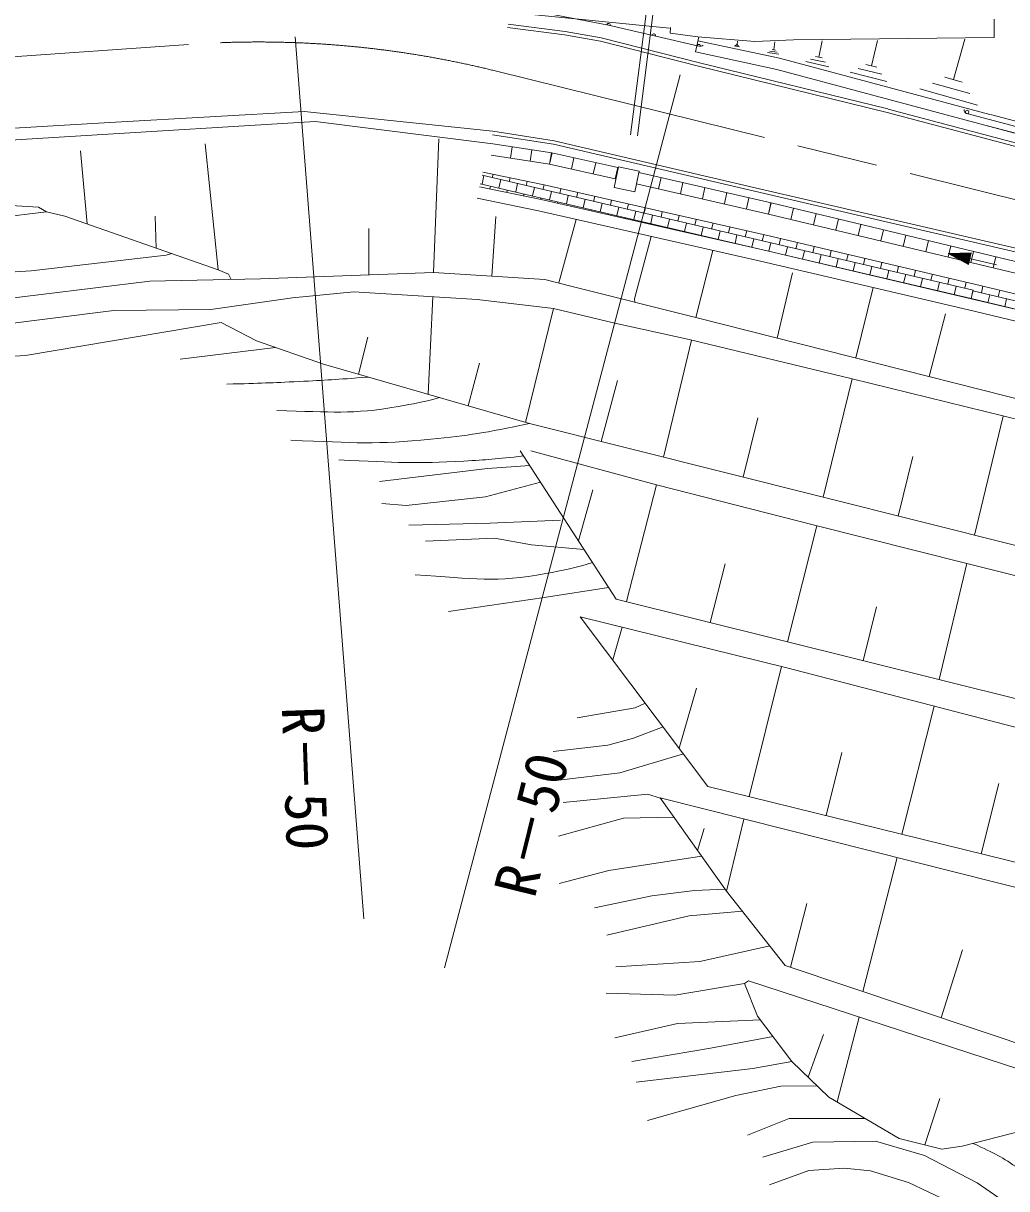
# Model space of a CAD drawing. Units: millimetres, scale not verified. Extents: x 40000 to 680000, y 20000 to 380000.
# Drawn here: x 195934 to 238506, y 238473 to 288905 of the extents above; entities that cross this region are included whole.
import ezdxf
from ezdxf.enums import TextEntityAlignment as Align

# ---------------------------------------------------------------- set-up
doc = ezdxf.new("R2010")
doc.units = ezdxf.units.MM
doc.header["$LTSCALE"] = 1000
doc.linetypes.add('CHAIN', pattern=[18.5, 12, -1.5, 3.5, -1.5])
doc.linetypes.add('DASHED', pattern=[7.5, 6, -1.5])
for name, color, linetype, lineweight in [('M-BGD', 7, 'Continuous', 13), ('M-BGD-OTRS1', 7, 'DASHED', 13), ('M-BMK', 2, 'CHAIN', 13), ('M-STR-HTXT', 7, 'Continuous', 13)]:
    doc.layers.add(name, color=color, linetype=linetype, lineweight=lineweight)
doc.styles.add('ＭＳ ゴシック', font='')
doc.styles.get('ＭＳ ゴシック').set_extended_font_data('MS Gothic')

msp = doc.modelspace()

# ---------------------------------------------------------------- linework, layer by layer
at = {"layer": 'M-BGD'}
for p, q in [((221269, 288824), (217345, 289581)), ((223914, 288690), (217355, 289345)), ((237970, 288289), (237960, 289089)), ((219364, 288409), (216901, 288722)), ((219386, 288557), (216920, 288871)), ((220948, 288282), (219386, 288557)), ((225178, 287921), (221269, 288824)), ((223943, 288479), (223945, 288721)), ((225140, 288316), (223943, 288479)), ((220916, 288136), (219364, 288409)), ((225164, 287046), (220916, 288136)), ((225201, 287192), (220948, 288282)), ((225033, 287664), (225172, 288313)), ((228675, 287394), (225138, 288153)), ((227601, 288111), (225140, 288316)), ((226868, 287974), (226802, 287985)), ((226859, 288139), (226838, 287981)), ((229282, 288184), (227601, 288111)), ((228471, 288098), (228424, 287755)), ((229282, 288184), (237970, 288289)), ((230522, 288143), (230374, 287442)), ((232920, 288166), (232647, 287063)), ((236687, 288213), (236203, 286467)), ((228558, 286908), (225033, 287664)), ((226937, 287892), (226708, 287926)), ((226905, 287932), (226757, 287954)), ((228645, 287569), (228152, 287644)), ((228573, 287657), (228253, 287706)), ((228494, 287743), (228347, 287765)), ((230522, 287409), (230223, 287470)), ((233331, 285051), (225164, 287046)), ((233367, 285197), (225201, 287192)), ((237776, 284958), (228675, 287394)), ((230810, 287028), (229804, 287246)), ((230667, 287221), (230017, 287360)), ((232881, 287001), (232407, 287122)), ((240185, 283800), (228558, 286908)), ((233313, 286389), (231736, 286784)), ((233098, 286697), (232075, 286954)), ((236575, 286360), (235829, 286570)), ((237242, 285368), (234746, 286064)), ((236908, 285864), (235291, 286318)), ((208095, 285094), (216267, 284234)), ((256170, 279871), (236777, 284996)), ((256760, 279926), (237802, 284953)), ((256641, 279440), (237673, 284470)), ((218883, 283669), (216244, 284085)), ((218912, 283816), (216267, 284234)), ((204376, 278238), (203814, 283696)), ((213692, 278115), (213927, 283905)), ((216259, 283692), (218812, 283298)), ((217104, 283561), (217028, 283067)), ((217950, 283431), (217874, 282937)), ((227582, 281638), (218883, 283669)), ((227616, 281784), (218912, 283816)), ((198696, 280226), (198416, 283389)), ((216183, 283197), (218719, 282807)), ((218795, 283301), (218719, 282807)), ((218828, 283295), (218719, 282807)), ((218812, 283298), (221666, 282663)), ((219774, 283084), (219665, 282596)), ((215821, 282462), (218485, 281912)), ((218719, 282807), (221557, 282175)), ((220720, 282873), (220611, 282385)), ((221507, 281799), (221694, 282697)), ((221666, 282663), (221557, 282175)), ((221694, 282697), (222591, 282510)), ((222591, 282510), (222404, 281612)), ((222588, 282451), (222476, 281964)), ((222588, 282451), (228305, 281139)), ((236966, 276990), (215718, 281964)), ((215876, 282313), (215793, 281948)), ((237052, 277354), (215794, 282330)), ((216274, 282368), (216239, 282226)), ((216605, 282143), (216522, 281777)), ((217008, 282217), (216969, 282055)), ((217334, 281972), (217251, 281606)), ((217744, 282065), (217702, 281882)), ((222476, 281964), (228190, 280652)), ((223541, 282233), (223429, 281745)), ((224493, 282014), (224381, 281527)), ((215690, 281825), (218347, 281277)), ((216156, 281860), (216126, 281735)), ((216886, 281689), (216860, 281584)), ((217615, 281519), (217595, 281432)), ((218068, 281800), (217980, 281436)), ((218477, 281914), (218432, 281712)), ((218485, 281912), (228100, 279731)), ((218797, 281629), (218710, 281265)), ((219211, 281748), (219161, 281541)), ((219526, 281458), (219443, 281093)), ((219941, 281582), (219890, 281371)), ((220671, 281416), (220619, 281200)), ((222404, 281612), (221507, 281799)), ((225445, 281795), (225333, 281308)), ((226398, 281577), (226286, 281089)), ((215589, 281336), (218242, 280788)), ((218344, 281348), (218329, 281281)), ((218347, 281277), (227954, 279098)), ((219078, 281176), (219063, 281115)), ((219807, 281005), (219794, 280949)), ((220256, 281288), (220173, 280922)), ((220989, 281115), (220902, 280752)), ((221404, 281250), (221353, 281028)), ((221719, 280945), (221631, 280581)), ((222134, 281085), (222082, 280857)), ((222867, 280918), (222811, 280687)), ((227350, 281358), (227238, 280871)), ((228302, 281139), (228190, 280652)), ((228307, 281138), (228190, 280652)), ((228305, 281139), (246796, 276703)), ((201686, 279179), (201641, 280556)), ((216389, 280542), (216221, 277960)), ((218242, 280788), (227842, 278610)), ((219117, 277667), (219864, 280420)), ((220536, 280835), (220524, 280783)), ((221265, 280664), (221255, 280617)), ((221995, 280493), (221985, 280452)), ((222448, 280774), (222365, 280409)), ((223177, 280604), (223094, 280238)), ((223598, 280753), (223541, 280516)), ((223906, 280433), (223823, 280067)), ((224330, 280586), (224274, 280343)), ((225060, 280421), (225004, 280173)), ((228190, 280652), (246680, 276216)), ((229280, 280905), (229163, 280418)), ((230253, 280671), (230137, 280185)), ((231226, 280438), (231110, 279951)), ((210891, 280032), (210895, 278016)), ((222728, 280321), (222720, 280285)), ((223458, 280150), (223450, 280119)), ((224187, 279980), (224181, 279954)), ((224640, 280260), (224552, 279897)), ((225369, 280090), (225282, 279726)), ((225794, 280254), (225733, 280002)), ((226098, 279919), (226015, 279554)), ((226524, 280089), (226462, 279832)), ((227255, 279923), (227191, 279661)), ((232199, 280204), (232083, 279718)), ((233173, 279971), (233056, 279485)), ((224916, 279809), (224911, 279788)), ((225650, 279637), (225646, 279621)), ((226379, 279466), (226377, 279456)), ((226828, 279749), (226745, 279383)), ((227561, 279576), (227474, 279213)), ((227987, 279757), (227925, 279489)), ((228100, 279731), (237115, 277621)), ((228291, 279406), (228203, 279042)), ((228716, 279587), (228654, 279318)), ((229449, 279415), (229383, 279148)), ((234146, 279737), (234029, 279251)), ((235119, 279504), (235002, 279018)), ((202114, 278865), (202364, 278942)), ((225048, 276176), (225783, 279078)), ((227108, 279296), (227107, 279290)), ((227837, 279125), (227837, 279124)), ((227954, 279098), (236965, 276988)), ((228567, 278954), (228567, 278954)), ((229020, 279235), (228937, 278870)), ((229749, 279065), (229666, 278699)), ((230178, 279245), (230113, 278977)), ((230478, 278894), (230395, 278528)), ((230908, 279074), (230847, 278804)), ((231637, 278903), (231576, 278634)), ((235967, 278946), (236967, 278976)), ((238063, 278451), (235967, 278946)), ((235967, 278946), (236848, 278472)), ((236092, 279270), (235975, 278784)), ((235990, 278934), (235993, 278947)), ((236013, 278922), (236019, 278948)), ((236036, 278909), (236045, 278948)), ((236059, 278897), (236071, 278949)), ((236081, 278885), (236097, 278950)), ((236104, 278872), (236123, 278951)), ((236127, 278860), (236149, 278951)), ((236150, 278848), (236174, 278952)), ((236173, 278836), (236200, 278953)), ((236195, 278823), (236226, 278954)), ((236218, 278811), (236252, 278955)), ((236241, 278799), (236278, 278955)), ((236264, 278787), (236304, 278956)), ((236287, 278774), (236330, 278957)), ((236309, 278762), (236356, 278958)), ((236332, 278750), (236381, 278958)), ((236355, 278738), (236407, 278959)), ((236378, 278725), (236433, 278960)), ((236400, 278713), (236459, 278961)), ((236423, 278701), (236485, 278961)), ((236446, 278688), (236511, 278962)), ((236469, 278676), (236537, 278963)), ((236492, 278664), (236562, 278964)), ((236514, 278652), (236588, 278965)), ((236537, 278639), (236614, 278965)), ((236560, 278627), (236640, 278966)), ((236583, 278615), (236666, 278967)), ((236606, 278603), (236692, 278968)), ((236628, 278590), (236718, 278968)), ((236651, 278578), (236744, 278969)), ((236674, 278566), (236769, 278970)), ((236697, 278554), (236795, 278971)), ((236720, 278541), (236821, 278972)), ((236742, 278529), (236847, 278972)), ((236765, 278517), (236873, 278973)), ((236788, 278504), (236899, 278974)), ((236811, 278492), (236925, 278975)), ((236834, 278480), (236951, 278975)), ((236848, 278472), (236967, 278976)), ((237065, 279037), (236948, 278551)), ((227842, 278610), (236851, 276502)), ((231212, 278721), (231124, 278358)), ((231941, 278551), (231854, 278187)), ((232370, 278732), (232307, 278468)), ((233099, 278561), (233036, 278297)), ((233829, 278390), (233765, 278127)), ((238038, 278804), (237922, 278317)), ((228568, 275285), (229231, 278101)), ((232670, 278380), (232587, 278015)), ((232840, 277954), (232840, 277956)), ((233400, 278210), (233317, 277844)), ((234133, 278037), (234046, 277674)), ((234559, 278219), (234499, 277954)), ((235288, 278049), (235228, 277784)), ((231972, 274424), (232720, 277469)), ((234863, 277867), (234775, 277503)), ((235592, 277696), (235509, 277331)), ((236021, 277877), (235957, 277613)), ((236321, 277526), (236238, 277160)), ((236750, 277706), (236687, 277443)), ((237410, 277242), (237480, 277534)), ((213456, 272849), (213667, 277073)), ((236964, 276989), (237045, 277329)), ((236965, 276988), (246254, 274770)), ((237050, 277355), (237007, 277163)), ((237045, 277329), (246336, 275110)), ((237693, 276815), (237775, 277155)), ((238139, 277068), (238209, 277360)), ((238423, 276640), (238504, 276981)), ((217670, 271635), (218891, 276559)), ((235157, 273618), (235863, 276334)), ((206859, 274875), (202726, 274373)), ((210439, 273717), (210852, 275318)), ((223643, 270131), (224858, 275196)), ((215190, 272349), (215681, 274204)), ((220956, 270804), (221661, 273449)), ((230558, 268397), (231813, 273513)), ((227095, 269265), (227730, 271833)), ((237112, 266754), (238347, 271910)), ((233803, 267583), (234439, 270155)), ((222043, 263877), (223340, 268932)), ((219968, 266509), (220586, 268710)), ((229023, 262137), (230282, 267163)), ((226318, 265510), (225664, 262975)), ((235587, 260501), (236774, 265521)), ((232868, 263651), (232299, 261320)), ((221449, 261357), (221857, 262771)), ((227364, 255438), (228760, 261064)), ((224329, 257531), (225078, 260133)), ((233961, 253815), (235373, 259351)), ((230696, 254618), (231364, 257347)), ((237407, 252967), (238169, 256004)), ((226381, 251345), (227123, 254471)), ((225120, 253112), (225415, 254054)), ((232282, 247004), (233768, 252803)), ((229141, 248058), (229854, 250820)), ((235676, 245865), (236596, 248812)), ((227326, 247467), (227153, 247358)), ((232124, 245901), (231167, 242230)), ((229913, 243301), (230578, 245144)), ((234965, 240369), (235614, 242381))]:
    msp.add_line(p, q, dxfattribs=at)
for points in [[(208095, 285094), (199927, 284626), (181554, 283546), (163200, 282378), (153790, 279542), (141428, 278262), (137158, 278260), (130331, 278694), (117038, 279552)], [(233331, 285051), (253563, 279687), (268619, 276114), (280029, 273558)], [(233370, 285196), (253599, 279833), (268653, 276261), (280061, 273705)], [(116784, 278993), (128153, 278255), (135610, 277825), (138912, 277652), (144008, 278040), (153813, 279113), (163762, 281935), (165739, 282122), (174909, 282598), (198192, 284018), (208576, 284657), (216259, 283692)], [(168313, 281674), (176962, 280716), (177854, 280736), (185037, 280985), (187807, 281275), (192983, 281172), (196594, 280948), (196934, 280741)], [(278419, 268645), (247454, 276947), (240232, 278705), (227582, 281638)], [(278463, 268788), (247491, 277093), (240267, 278851), (227616, 281784)], [(153813, 279113), (154619, 278823), (163970, 278766), (168010, 278581), (173821, 278565), (179787, 278503), (184243, 279032), (188839, 279967), (190755, 280279), (194774, 280492), (196934, 280741), (197729, 280564), (204376, 278238), (204822, 278051), (204928, 277823)], [(222403, 276841), (222398, 276988), (223112, 279684)], [(142325, 277912), (143331, 277474), (145003, 277307), (147506, 277245), (155347, 277261), (163121, 276809), (168371, 276310), (176627, 275999), (179354, 276186), (182765, 276466), (188654, 277432), (192097, 277931), (196272, 278195), (202114, 278865)], [(135398, 277838), (137122, 277277), (139801, 276778), (145150, 276062), (149865, 275252), (154258, 274239), (158745, 273429), (162857, 273039), (169276, 272494), (174261, 272697), (180196, 274099), (186942, 276015), (189497, 276420), (194342, 276887), (201415, 277744), (206208, 277851), (213692, 278115)], [(213692, 278115), (218514, 277819), (219584, 277549), (225109, 276161), (246302, 270797), (259140, 267632), (269413, 263667), (273878, 267408)], [(237115, 277621), (246406, 275402), (261373, 271784), (267515, 270284), (276022, 268030)], [(194672, 275824), (199851, 276474), (204060, 276523), (207592, 277021), (210237, 277284), (215589, 276954), (218891, 276559)], [(236964, 276989), (246254, 274770), (261220, 271152), (267354, 269654), (275856, 267401)], [(270000, 262526), (258954, 266854), (231813, 273513), (224767, 275218), (221537, 275924), (218891, 276559)], [(236848, 276502), (246137, 274284), (261102, 270666), (267231, 269170), (275728, 266918)], [(172634, 268726), (178128, 270886), (182002, 272610), (185897, 273680), (189542, 274158), (196028, 274526), (204503, 275960), (206030, 275165), (208927, 274153), (217854, 271582), (247414, 264171), (256551, 261997), (260617, 260151), (261809, 259661), (265992, 253211)], [(256488, 253200), (251834, 255145), (245781, 257827), (242810, 258700), (221595, 263989), (217451, 270407)], [(217908, 270397), (223340, 268932), (230184, 267188), (236774, 265521), (244205, 263667), (250498, 262062), (256481, 260691), (257457, 260193), (261517, 258482)], [(217860, 269773), (216034, 269645), (211353, 269070)], [(218328, 269049), (215937, 268419), (212502, 268032), (211450, 268122)], [(219191, 267409), (216144, 267277), (212627, 267180)], [(220207, 266138), (217931, 266335), (216331, 266619), (213347, 266488)], [(221270, 264493), (218488, 264054), (214336, 263451)], [(219908, 258850), (222421, 259286), (222862, 259480)], [(218869, 257396), (221237, 257673), (222345, 257963), (223632, 258457)], [(219114, 256159), (221752, 256470), (224510, 257291)], [(219310, 255187), (222969, 255539), (223509, 255371)], [(219108, 253722), (221912, 254501), (224096, 254548)], [(219129, 251681), (221278, 252242), (225297, 252865)], [(220666, 250633), (223137, 251152), (224986, 251380), (226318, 251434)], [(221189, 249447), (224755, 250285), (227062, 250484)], [(221591, 248079), (225226, 248308), (228250, 248981)], [(243496, 242189), (240346, 241282), (236580, 240306), (235700, 240182), (233858, 240652), (230812, 242439), (229206, 243979), (227720, 245942), (227153, 247358), (224141, 246846), (221171, 246929)], [(227326, 247467), (243496, 242189), (245310, 240798), (246474, 239074), (246508, 238513)], [(221547, 245006), (224254, 245616), (227844, 245779)], [(222281, 243982), (225687, 244550), (228392, 245055)], [(222470, 243086), (227522, 243670), (229206, 243979)], [(222956, 241419), (226778, 242499), (228730, 242914), (230313, 242918)], [(227287, 240785), (229092, 241505), (232396, 241510)], [(227943, 239839), (230117, 240490), (232831, 240524), (234950, 239915), (237227, 238731), (239152, 237402), (240156, 236398)], [(228233, 238633), (229941, 239256), (231469, 239358), (232614, 239247), (234262, 238744), (235960, 237936), (237876, 236625), (239265, 235277), (240235, 234165)]]:
    msp.add_lwpolyline(points, dxfattribs=at)
for points in [[(220048, 263218), (228995, 261006), (242870, 257405), (256819, 251776), (248697, 249216), (247714, 249223), (244736, 250933), (243971, 251236), (241339, 251999), (225573, 255878)], [(223502, 255381), (241777, 250792), (243880, 250154), (248554, 247131), (242780, 243481), (228922, 248131), (226381, 251345)]]:
    msp.add_lwpolyline(points, close=True, dxfattribs=at)
msp.add_circle((236796, 285068), 75, dxfattribs=at)
for centre, radius, start, end in [((221269, 288824), 75, 346.9911, 169.0724), ((223223, 288372), 75, 346.9911, 166.9911), ((225178, 287921), 75, 346.9911, 166.9911), ((225234, 288164), 250, 256.9911, 301.9911), ((236815, 285141), 150, 165.1968, 255.1968)]:
    msp.add_arc(centre, radius, start, end, dxfattribs=at)
for points, knots in [([(210877, 273591), (209425, 273488), (209047, 273462), (207873, 273404), (206652, 273343), (206258, 273332), (204746, 273289)], [0, 0, 0, 0, 1, 1, 1, 2, 2, 2, 2]), ([(213951, 272706), (213136, 272483), (212866, 272447), (212162, 272323), (210139, 271968), (209335, 272091), (206907, 272147)], [0, 0, 0, 0, 1, 1, 1, 2, 2, 2, 2]), ([(207519, 270864), (210336, 270749), (211221, 270667), (213574, 270906), (215258, 271076), (215879, 271172), (217854, 271582)], [0, 0, 0, 0, 1, 1, 1, 2, 2, 2, 2]), ([(209591, 270009), (212153, 269908), (212895, 269833), (215006, 269960), (216020, 270022), (216374, 270040), (217596, 270182)], [0, 0, 0, 0, 1, 1, 1, 2, 2, 2, 2]), ([(220572, 265573), (219671, 265288), (219351, 265241), (218554, 265091), (216386, 264683), (215474, 264879), (212905, 265039)], [0, 0, 0, 0, 1, 1, 1, 2, 2, 2, 2]), ([(237061, 240431), (237995, 239980), (238318, 239856), (239025, 239334), (239454, 239019), (239699, 238842), (240071, 238462), (240806, 237711), (240931, 237203), (241386, 236115)], [0, 0, 0, 0, 1, 1, 1, 2, 2, 2, 3, 3, 3, 3])]:
    msp.add_open_spline(points, degree=3, knots=knots, dxfattribs=at)
at = {"layer": 'M-BGD-OTRS1'}
for p, q in [((222983, 290033), (222036, 282626)), ((223279, 289984), (222331, 282564))]:
    msp.add_line(p, q, dxfattribs=at)
at = {"layer": 'M-BMK'}
msp.add_line((216367, 286847), (244353, 279919), dxfattribs=at)
msp.add_lwpolyline([(203086, 287991), (183083, 286569), (168626, 285401), (155609, 284382), (132127, 282621), (121638, 282018), (111501, 282079), (102518, 282563), (90885, 283545), (78625, 285181), (76633, 285317)], dxfattribs=at)
msp.add_arc((206111, 245417), 42680, 76.0958, 94.0644, dxfattribs=at)
at = {"layer": 'M-STR-HTXT'}
for p, q in [((207711, 288319), (210679, 250158)), ((224373, 286680), (214172, 248037))]:
    msp.add_line(p, q, dxfattribs=at)

# ---------------------------------------------------------------- texts
at = {"layer": 'M-STR-HTXT', "style": 'ＭＳ ゴシック'}
for rotation, p in [(271.997, (206579, 259302)), (76.019, (218601, 250855))]:
    msp.add_text('R－50', height=1833, rotation=rotation, dxfattribs=at).set_placement(p, align=Align.BOTTOM_LEFT)

doc.saveas('drawing.dxf')
